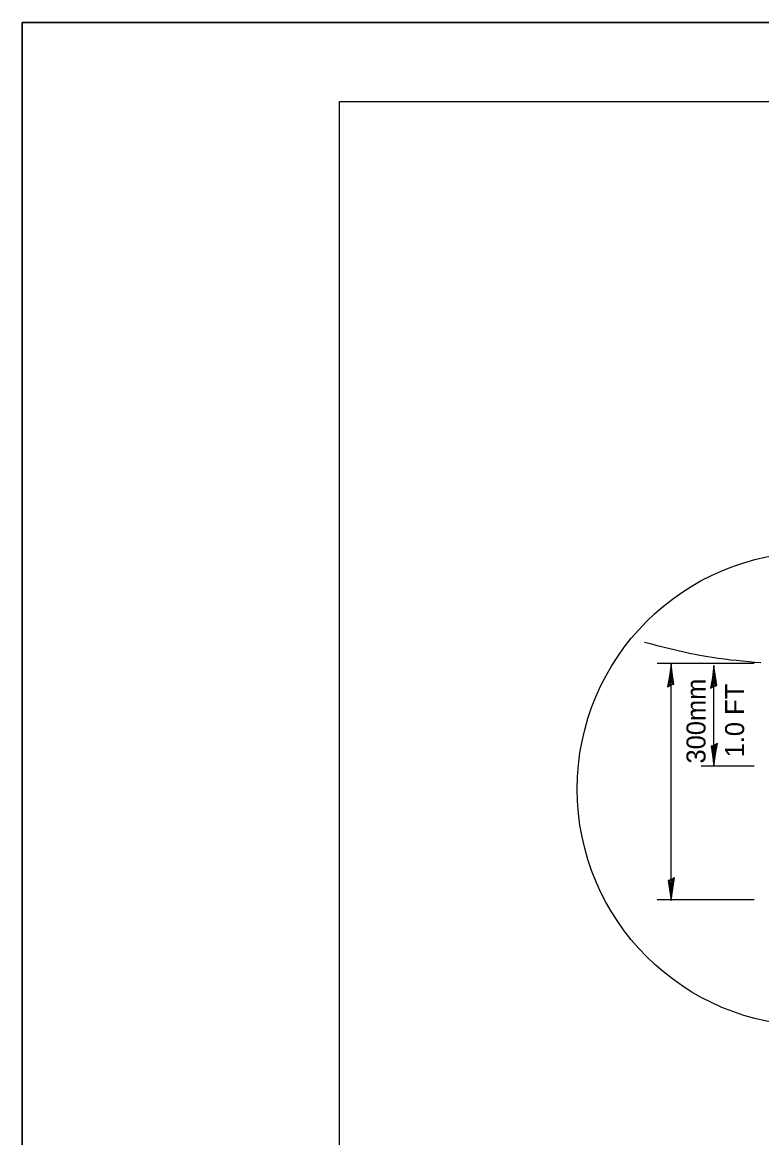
# Model space of a CAD drawing. Extents: x 54948 to 55691, y 43426 to 43911.
# Drawn here: x 55010.7 to 55103.9, y 43770.8 to 43911.5 of the extents above; entities that cross this region are included whole.
import ezdxf

# ---------------------------------------------------------------- set-up
doc = ezdxf.new("R2010")
doc.units = 0
for name, color, linetype in [('Design_EX_Roadway Dimensions', 7, 'Continuous'), ('Level 48', 7, 'Continuous'), ('Removal_Items', 7, 'Continuous'), ('Sheets_50 Reference Boundary', 7, 'Continuous'), ('Sheets_General Details', 7, 'Continuous'), ('Sheets_Printer Plotting Border', 7, 'Continuous')]:
    doc.layers.add(name, color=color, linetype=linetype)

msp = doc.modelspace()

# ---------------------------------------------------------------- linework, layer by layer
at = {"layer": 'Design_EX_Roadway Dimensions'}
for p, q in [((55102.98, 43830.63), (55090.77, 43830.63)), ((55092.51, 43800.73), (55092.51, 43830.56)), ((55097.92, 43817.68), (55097.92, 43830.38)), ((55102.98, 43817.69), (55096.33, 43817.69)), ((55102.98, 43800.81), (55090.77, 43800.81))]:
    msp.add_line(p, q, dxfattribs=at)
for points in [[(55092.47, 43827.93), (55092.86, 43828.02), (55092.69, 43829.13), (55092.51, 43830.56), (55092.3, 43829.03), (55092.06, 43827.69), (55092.47, 43827.93), (55092.73, 43828.04), (55092.51, 43829.6), (55092.21, 43827.9), (55092.54, 43828.15), (55092.5, 43828.87), (55092.39, 43828.18)], [(55097.89, 43827.75), (55098.28, 43827.84), (55098.11, 43828.95), (55097.92, 43830.38), (55097.72, 43828.85), (55097.48, 43827.51), (55097.89, 43827.75), (55098.14, 43827.87), (55097.92, 43829.42), (55097.62, 43827.72), (55097.96, 43827.97), (55097.91, 43828.68), (55097.81, 43828)], [(55097.96, 43820.31), (55097.57, 43820.22), (55097.74, 43819.11), (55097.92, 43817.68), (55098.13, 43819.21), (55098.37, 43820.54), (55097.96, 43820.31), (55097.7, 43820.19), (55097.93, 43818.64), (55098.22, 43820.34), (55097.89, 43820.09), (55097.93, 43819.37), (55098.04, 43820.06)], [(55092.54, 43803.35), (55092.15, 43803.27), (55092.32, 43802.16), (55092.51, 43800.73), (55092.72, 43802.25), (55092.95, 43803.59), (55092.54, 43803.35), (55092.29, 43803.24), (55092.51, 43801.69), (55092.81, 43803.38), (55092.47, 43803.13), (55092.52, 43802.42), (55092.62, 43803.1)]]:
    msp.add_lwpolyline(points, dxfattribs=at)
at = {"layer": 'Level 48'}
msp.add_lwpolyline([(55010.71, 43911.47), (55690.71, 43911.47), (55690.71, 43471.47), (55010.71, 43471.47)], close=True, dxfattribs=at)
at = {"layer": 'Removal_Items'}
msp.add_spline([(55103.84, 43830.71), (55097.71, 43831.37), (55089.18, 43833.28)], degree=3, dxfattribs=at)
at = {"layer": 'Sheets_50 Reference Boundary'}
msp.add_lwpolyline([(55050.71, 43901.47), (55680.71, 43901.47), (55680.71, 43501.47), (55050.71, 43501.47)], close=True, dxfattribs=at)
at = {"layer": 'Sheets_General Details'}
for p, q in [((55010.71, 43911.47), (55010.71, 43471.47)), ((55690.71, 43911.47), (55010.71, 43911.47))]:
    msp.add_line(p, q, dxfattribs=at)
msp.add_lwpolyline([(55050.71, 43901.47), (55680.71, 43901.47), (55680.71, 43481.47), (55050.71, 43481.47)], close=True, dxfattribs=at)
msp.add_circle((55110.56, 43814.8), 29.88, dxfattribs=at)
at = {"layer": 'Sheets_Printer Plotting Border'}
msp.add_lwpolyline([(55010.71, 43471.47), (55690.71, 43471.47), (55690.71, 43911.47), (55010.71, 43911.47)], close=True, dxfattribs=at)

# ---------------------------------------------------------------- texts
at = {"layer": 'Design_EX_Roadway Dimensions'}
for s, p in [('300mm', (55096.86, 43818.02)), ('1.0 FT', (55101.73, 43818.79))]:
    msp.add_text(s, height=2.4, rotation=90, dxfattribs=at).set_placement(p)

doc.saveas('drawing.dxf')
